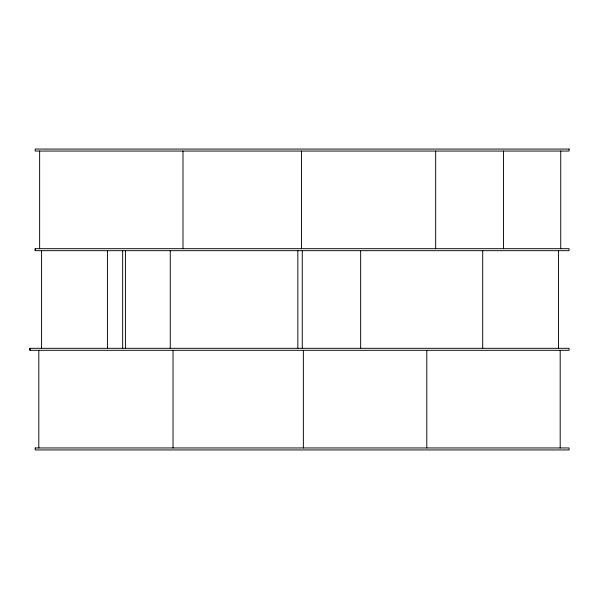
<?xml version="1.0" encoding="UTF-8"?>
<svg xmlns="http://www.w3.org/2000/svg" width="599" height="599" viewBox="0 0 599 599"><rect width="100%" height="100%" fill="white"/><g stroke="black" fill="none" stroke-linecap="round" stroke-linejoin="round"><path stroke-width="0.9" d="M29.95 350.31L29.95 348.319L569.05 348.319L569.05 350.31L29.95 350.31L29.95 348.319M35.206 250.682L35.206 248.69L569.05 248.69L569.05 250.682L35.206 250.682L35.206 248.69M38.808 447.947L38.808 350.31M39.639 248.69L39.639 151.053M41.571 348.319L41.571 250.682M122.66 348.319L122.66 250.682M125.431 348.319L125.431 250.682M170.258 348.319L170.258 250.682M297.838 348.319L297.838 250.682M303.371 447.947L303.371 350.31M360.658 348.319L360.658 250.682M435.66 248.69L435.66 151.053M482.704 348.319L482.704 250.682M503.459 248.69L503.459 151.053M558.53 348.319L558.53 250.682M560.192 447.947L560.192 350.31M560.746 248.69L560.746 151.053M426.802 350.31L426.802 447.947M302.27 250.682L302.27 348.319M301.439 151.053L301.439 248.69M182.987 151.053L182.987 248.69M173.029 350.31L173.029 447.947M107.438 250.682L107.438 348.319M35.206 447.947L35.206 449.939L569.05 449.939L569.05 447.947L35.206 447.947M569.05 149.061L35.206 149.061L35.206 151.053L569.05 151.053L569.05 149.061"/></g></svg>
